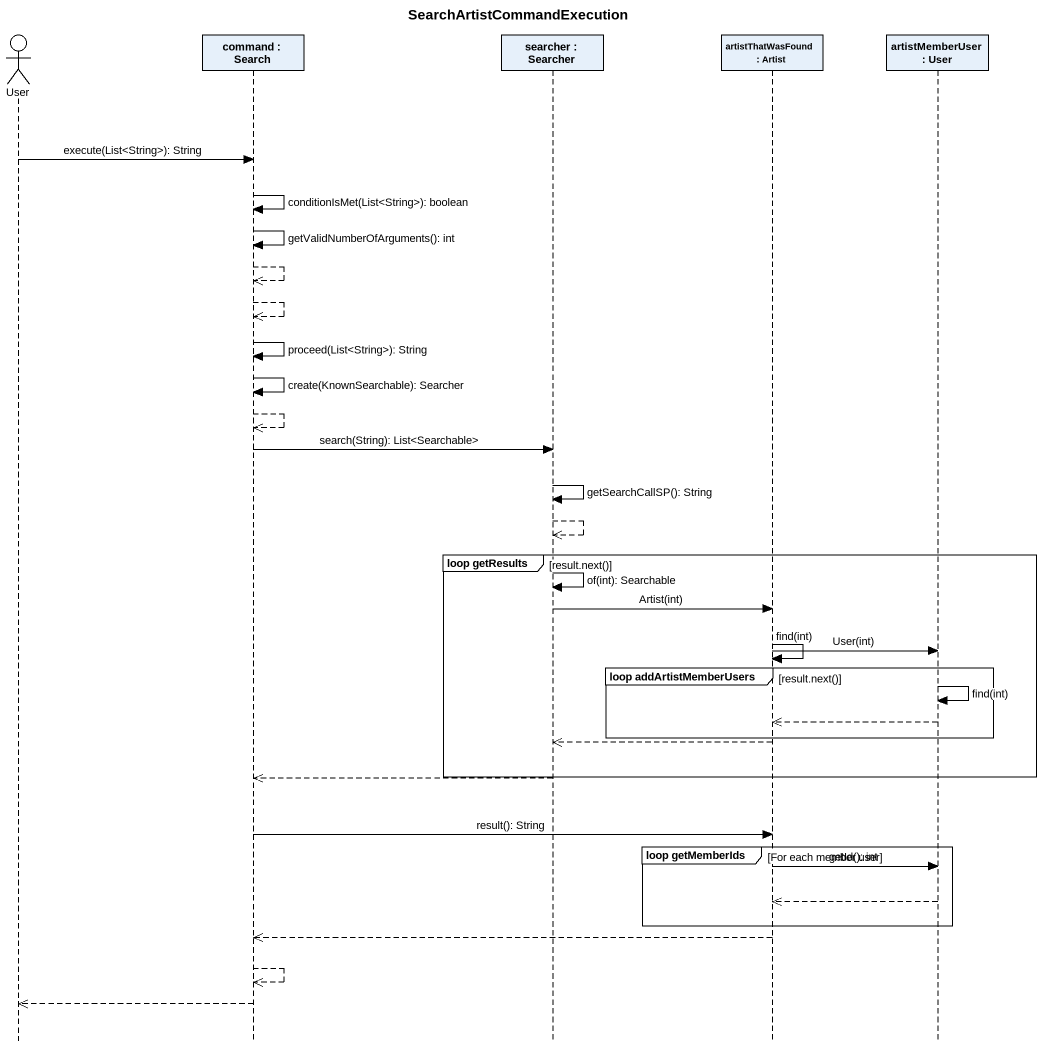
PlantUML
@startuml
title SearchArtistCommandExecution
hide footbox
actor User
participant "command : Search" as command
participant "searcher : Searcher" as searcher
participant "artistThatWasFound : Artist" as artistThatWasFound
participant "artistMemberUser : User" as artistMemberUser

User -> command : execute(List<String>): String
command -> command : conditionIsMet(List<String>): boolean
command -> command : getValidNumberOfArguments(): int
command -->> command
command -->> command
command -> command : proceed(List<String>): String
command -> command : create(KnownSearchable): Searcher
command -->> command
command -> searcher : search(String): List<Searchable>
searcher -> searcher : getSearchCallSP(): String
searcher -->> searcher
group loop getResults [result.next()]
  searcher -> searcher : of(int): Searchable
  searcher -> artistThatWasFound : Artist(int)
  artistThatWasFound -> artistThatWasFound : find(int)
  artistThatWasFound -> artistMemberUser : User(int)
  group loop addArtistMemberUsers [result.next()]
    artistMemberUser -> artistMemberUser : find(int)
    artistMemberUser -->> artistThatWasFound
  end
  artistThatWasFound -->> searcher
end
searcher -->> command
command -> artistThatWasFound : result(): String
group loop getMemberIds [For each member user]
  artistThatWasFound -> artistMemberUser : getId(): int
  artistMemberUser -->> artistThatWasFound
end
artistThatWasFound -->> command
command -->> command
command -->> User
@enduml
